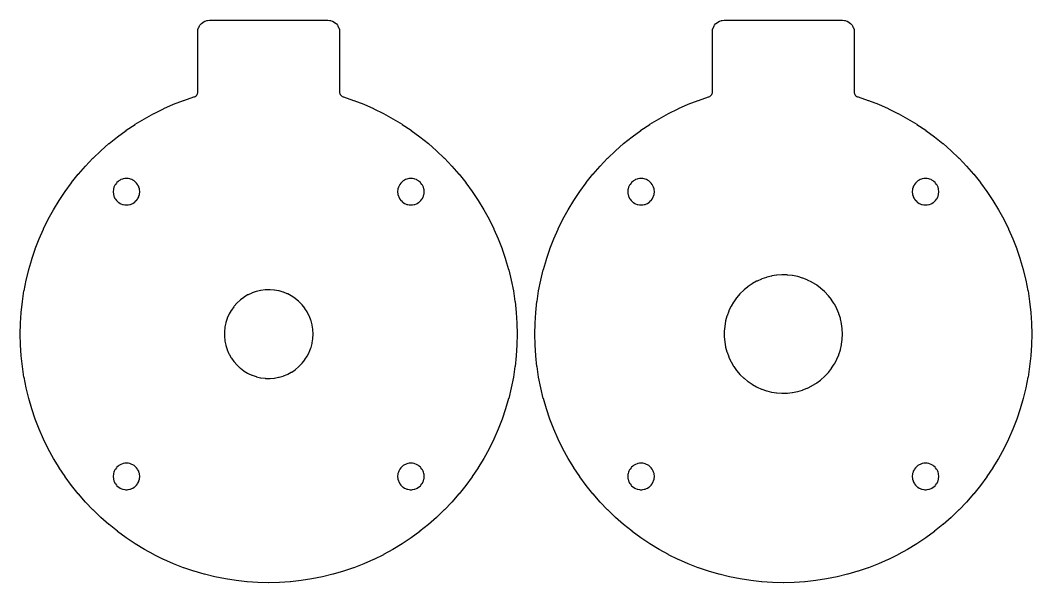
# Model space of a CAD drawing. Header units: millimetres. Extents: x 0 to 258, y 0 to 193.
# Drawn here: x 0 to 171, y 0 to 95 of the extents above; entities that cross this region are included whole.
import ezdxf

# ---------------------------------------------------------------- set-up
doc = ezdxf.new("R2010")
doc.units = ezdxf.units.MM
doc.layers.add('CUT', color=1, linetype='Continuous')

msp = doc.modelspace()

# ---------------------------------------------------------------- linework, layer by layer
at = {"layer": 'CUT'}
for points in [[(29.7141, 82.2206), (29.8266, 82.3316), (29.9152, 82.4625), (29.9762, 82.6083), (30.0074, 82.7633), (30.0075, 82.9213), (30.0017, 82.9803), (29.9998, 83.0194), (29.9998, 92.9802), (30.0017, 93.0194), (30.0344, 93.3509), (30.0496, 93.4276), (30.1406, 93.7276), (30.1706, 93.7998), (30.3183, 94.0763), (30.3618, 94.1413), (30.5607, 94.3836), (30.616, 94.439), (30.8583, 94.6378), (30.9233, 94.6813), (31.1998, 94.829), (31.2721, 94.859), (31.572, 94.95), (31.6487, 94.9652), (31.9803, 94.9979), (32.0194, 94.9998), (51.9802, 94.9998), (52.0194, 94.9979), (52.3509, 94.9652), (52.4276, 94.95), (52.7276, 94.859), (52.7998, 94.829), (53.0763, 94.6813), (53.1413, 94.6378), (53.3836, 94.439), (53.439, 94.3836), (53.6378, 94.1413), (53.6813, 94.0763), (53.829, 93.7998), (53.859, 93.7276), (53.95, 93.4276), (53.9652, 93.3509), (53.9979, 93.0194), (53.9998, 92.9802), (53.9998, 83.0194), (53.9979, 82.9803), (53.9921, 82.9213), (53.9922, 82.7633), (54.0234, 82.6083), (54.0845, 82.4625), (54.173, 82.3316), (54.2855, 82.2206), (54.4177, 82.1339), (54.5644, 82.0749), (54.6211, 82.0584), (54.6377, 82.0531), (56.3564, 81.4697), (56.3728, 81.4637), (58.0644, 80.8059), (58.0805, 80.7992), (59.7418, 80.0683), (59.7576, 80.0609), (61.3854, 79.2581), (61.4009, 79.2501), (62.9922, 78.3771), (63.0073, 78.3683), (64.5589, 77.4268), (64.5736, 77.4174), (66.0828, 76.409), (66.0971, 76.399), (67.5608, 75.3258), (67.5746, 75.3152), (68.9901, 74.1791), (69.0035, 74.1679), (70.368, 72.9712), (70.3809, 72.9594), (71.692, 71.7043), (71.7043, 71.692), (72.9594, 70.3809), (72.9712, 70.368), (74.1679, 69.0035), (74.1791, 68.9901), (75.3152, 67.5746), (75.3258, 67.5608), (76.399, 66.0971), (76.409, 66.0828), (77.4174, 64.5736), (77.4268, 64.5589), (78.3683, 63.0073), (78.3771, 62.9922), (79.2501, 61.4009), (79.2581, 61.3854), (80.0609, 59.7576), (80.0683, 59.7418), (80.7992, 58.0805), (80.8059, 58.0644), (81.4637, 56.3728), (81.4697, 56.3564), (82.0531, 54.6377), (82.0584, 54.6211), (82.5663, 52.8786), (82.5708, 52.8617), (83.0022, 51.0988), (83.0059, 51.0817), (83.36, 49.3016), (83.3631, 49.2844), (83.6392, 47.4905), (83.6414, 47.4732), (83.839, 45.669), (83.8406, 45.6516), (83.9593, 43.8405), (83.96, 43.8231), (83.9996, 42.0085), (83.9996, 41.9911), (83.96, 40.1765), (83.9593, 40.1591), (83.8406, 38.348), (83.839, 38.3306), (83.6414, 36.5264), (83.6392, 36.5091), (83.3631, 34.7152), (83.36, 34.698), (83.0059, 32.9179), (83.0022, 32.9009), (82.5708, 31.1379), (82.5663, 31.121), (82.0584, 29.3785), (82.0531, 29.3619), (81.4697, 27.6432), (81.4637, 27.6268), (80.8059, 25.9352), (80.7992, 25.9191), (80.0683, 24.2578), (80.0609, 24.242), (79.2581, 22.6142), (79.2501, 22.5987), (78.3771, 21.0075), (78.3683, 20.9923), (77.4268, 19.4407), (77.4174, 19.426), (76.409, 17.9169), (76.399, 17.9026), (75.3258, 16.4389), (75.3152, 16.425), (74.1791, 15.0095), (74.1679, 14.9962), (72.9712, 13.6316), (72.9594, 13.6187), (71.7043, 12.3076), (71.692, 12.2953), (70.3809, 11.0402), (70.368, 11.0284), (69.0035, 9.8317), (68.9901, 9.8205), (67.5746, 8.6844), (67.5608, 8.6738), (66.0971, 7.6006), (66.0828, 7.5906), (64.5736, 6.5822), (64.5589, 6.5728), (63.0073, 5.6313), (62.9922, 5.6225), (61.4009, 4.7496), (61.3854, 4.7415), (59.7576, 3.9387), (59.7418, 3.9314), (58.0805, 3.2004), (58.0644, 3.1937), (56.3728, 2.5359), (56.3564, 2.5299), (54.6377, 1.9465), (54.6211, 1.9413), (52.8786, 1.4334), (52.8617, 1.4289), (51.0988, 0.9975), (51.0817, 0.9937), (49.3016, 0.6396), (49.2844, 0.6366), (47.4905, 0.3605), (47.4732, 0.3582), (45.669, 0.1606), (45.6516, 0.1591), (43.8405, 0.0404), (43.8231, 0.0396), (42.0085, 0), (41.9911, 0), (40.1765, 0.0396), (40.1591, 0.0404), (38.348, 0.1591), (38.3306, 0.1606), (36.5264, 0.3582), (36.5091, 0.3605), (34.7152, 0.6366), (34.698, 0.6396), (32.9179, 0.9937), (32.9009, 0.9975), (31.1379, 1.4289), (31.121, 1.4334), (29.3785, 1.9413), (29.3619, 1.9465), (27.6432, 2.5299), (27.6268, 2.5359), (25.9352, 3.1937), (25.9191, 3.2004), (24.2578, 3.9314), (24.242, 3.9387), (22.6142, 4.7415), (22.5987, 4.7496), (21.0075, 5.6225), (20.9923, 5.6313), (19.4407, 6.5728), (19.426, 6.5822), (17.9169, 7.5906), (17.9026, 7.6006), (16.4389, 8.6738), (16.425, 8.6844), (15.0095, 9.8205), (14.9962, 9.8317), (13.6316, 11.0284), (13.6187, 11.0402), (12.3076, 12.2953), (12.2953, 12.3076), (11.0402, 13.6187), (11.0284, 13.6316), (9.8317, 14.9962), (9.8205, 15.0095), (8.6844, 16.425), (8.6738, 16.4389), (7.6006, 17.9026), (7.5906, 17.9169), (6.5822, 19.426), (6.5728, 19.4407), (5.6313, 20.9923), (5.6225, 21.0075), (4.7496, 22.5987), (4.7415, 22.6142), (3.9387, 24.242), (3.9314, 24.2578), (3.2004, 25.9191), (3.1937, 25.9352), (2.5359, 27.6268), (2.5299, 27.6432), (1.9465, 29.3619), (1.9413, 29.3785), (1.4334, 31.121), (1.4289, 31.1379), (0.9975, 32.9009), (0.9937, 32.9179), (0.6396, 34.698), (0.6366, 34.7152), (0.3605, 36.5091), (0.3582, 36.5264), (0.1606, 38.3306), (0.1591, 38.348), (0.0404, 40.1591), (0.0396, 40.1765), (0, 41.9911), (0, 42.0085), (0.0396, 43.8231), (0.0404, 43.8405), (0.1591, 45.6516), (0.1606, 45.669), (0.3582, 47.4732), (0.3605, 47.4905), (0.6366, 49.2844), (0.6396, 49.3016), (0.9937, 51.0817), (0.9975, 51.0988), (1.4289, 52.8617), (1.4334, 52.8786), (1.9413, 54.6211), (1.9465, 54.6377), (2.5299, 56.3564), (2.5359, 56.3728), (3.1937, 58.0644), (3.2004, 58.0805), (3.9314, 59.7418), (3.9387, 59.7576), (4.7415, 61.3854), (4.7496, 61.4009), (5.6225, 62.9922), (5.6313, 63.0073), (6.5728, 64.5589), (6.5822, 64.5736), (7.5906, 66.0828), (7.6006, 66.0971), (8.6738, 67.5608), (8.6844, 67.5746), (9.8205, 68.9901), (9.8317, 69.0035), (11.0284, 70.368), (11.0402, 70.3809), (12.2953, 71.692), (12.3076, 71.7043), (13.6187, 72.9594), (13.6316, 72.9712), (14.9962, 74.1679), (15.0095, 74.1791), (16.425, 75.3152), (16.4389, 75.3258), (17.9026, 76.399), (17.9169, 76.409), (19.426, 77.4174), (19.4407, 77.4268), (20.9923, 78.3683), (21.0075, 78.3771), (22.5987, 79.2501), (22.6142, 79.2581), (24.242, 80.0609), (24.2578, 80.0683), (25.9191, 80.7992), (25.9352, 80.8059), (27.6268, 81.4637), (27.6432, 81.4697), (29.3619, 82.0531), (29.3785, 82.0584), (29.4353, 82.0749), (29.5819, 82.1339)], [(116.8262, 82.3316), (116.9148, 82.4625), (116.9758, 82.6083), (117.007, 82.7633), (117.0072, 82.9213), (117.0014, 82.9803), (116.9994, 83.0194), (116.9994, 92.9802), (117.0014, 93.0194), (117.034, 93.3509), (117.0493, 93.4276), (117.1403, 93.7276), (117.1702, 93.7998), (117.318, 94.0763), (117.3614, 94.1413), (117.5603, 94.3836), (117.6156, 94.439), (117.8579, 94.6378), (117.9229, 94.6813), (118.1994, 94.829), (118.2717, 94.859), (118.5716, 94.95), (118.6484, 94.9652), (118.9799, 94.9979), (119.0191, 94.9998), (138.9798, 94.9998), (139.019, 94.9979), (139.3505, 94.9652), (139.4272, 94.95), (139.7272, 94.859), (139.7995, 94.829), (140.0759, 94.6813), (140.1409, 94.6378), (140.3833, 94.439), (140.4386, 94.3836), (140.6374, 94.1413), (140.6809, 94.0763), (140.8287, 93.7998), (140.8586, 93.7276), (140.9496, 93.4276), (140.9649, 93.3509), (140.9975, 93.0194), (140.9994, 92.9802), (140.9994, 83.0194), (140.9975, 82.9803), (140.9917, 82.9213), (140.9918, 82.7633), (141.023, 82.6083), (141.0841, 82.4625), (141.1726, 82.3316), (141.2852, 82.2206), (141.4173, 82.1339), (141.564, 82.0749), (141.6207, 82.0584), (141.6373, 82.0531), (143.356, 81.4697), (143.3724, 81.4637), (145.064, 80.8059), (145.0801, 80.7992), (146.7414, 80.0683), (146.7572, 80.0609), (148.385, 79.2581), (148.4005, 79.2501), (149.9918, 78.3771), (150.0069, 78.3683), (151.5586, 77.4268), (151.5733, 77.4174), (153.0824, 76.409), (153.0967, 76.399), (154.5604, 75.3258), (154.5742, 75.3152), (155.9897, 74.1791), (156.0031, 74.1679), (157.3677, 72.9712), (157.3805, 72.9594), (158.6916, 71.7043), (158.7039, 71.692), (159.959, 70.3809), (159.9708, 70.368), (161.1675, 69.0035), (161.1788, 68.9901), (162.3148, 67.5746), (162.3254, 67.5608), (163.3987, 66.0971), (163.4087, 66.0828), (164.417, 64.5736), (164.4264, 64.5589), (165.368, 63.0073), (165.3767, 62.9922), (166.2497, 61.4009), (166.2577, 61.3854), (167.0605, 59.7576), (167.0679, 59.7418), (167.7989, 58.0805), (167.8055, 58.0644), (168.4634, 56.3728), (168.4693, 56.3564), (169.0527, 54.6377), (169.058, 54.6211), (169.5659, 52.8786), (169.5704, 52.8617), (170.0018, 51.0988), (170.0056, 51.0817), (170.3597, 49.3016), (170.3627, 49.2844), (170.6388, 47.4905), (170.6411, 47.4732), (170.8387, 45.669), (170.8402, 45.6516), (170.9589, 43.8405), (170.9596, 43.8231), (170.9992, 42.0085), (170.9992, 41.9911), (170.9596, 40.1765), (170.9589, 40.1591), (170.8402, 38.348), (170.8387, 38.3306), (170.6411, 36.5264), (170.6388, 36.5091), (170.3627, 34.7152), (170.3597, 34.698), (170.0056, 32.9179), (170.0018, 32.9009), (169.5704, 31.1379), (169.5659, 31.121), (169.058, 29.3785), (169.0527, 29.3619), (168.4693, 27.6432), (168.4634, 27.6268), (167.8055, 25.9352), (167.7989, 25.9191), (167.0679, 24.2578), (167.0605, 24.242), (166.2577, 22.6142), (166.2497, 22.5987), (165.3767, 21.0075), (165.368, 20.9923), (164.4264, 19.4407), (164.417, 19.426), (163.4087, 17.9169), (163.3987, 17.9026), (162.3254, 16.4389), (162.3148, 16.425), (161.1788, 15.0095), (161.1675, 14.9962), (159.9708, 13.6316), (159.959, 13.6187), (158.7039, 12.3076), (158.6916, 12.2953), (157.3805, 11.0402), (157.3677, 11.0284), (156.0031, 9.8317), (155.9897, 9.8205), (154.5742, 8.6844), (154.5604, 8.6738), (153.0967, 7.6006), (153.0824, 7.5906), (151.5733, 6.5822), (151.5586, 6.5728), (150.0069, 5.6313), (149.9918, 5.6225), (148.4005, 4.7496), (148.385, 4.7415), (146.7572, 3.9387), (146.7414, 3.9314), (145.0801, 3.2004), (145.064, 3.1937), (143.3724, 2.5359), (143.356, 2.5299), (141.6373, 1.9465), (141.6207, 1.9413), (139.8782, 1.4334), (139.8614, 1.4289), (138.0984, 0.9975), (138.0813, 0.9937), (136.3012, 0.6396), (136.284, 0.6366), (134.4902, 0.3605), (134.4729, 0.3582), (132.6686, 0.1606), (132.6513, 0.1591), (130.8402, 0.0404), (130.8227, 0.0396), (129.0082, 0), (128.9907, 0), (127.1761, 0.0396), (127.1587, 0.0404), (125.3476, 0.1591), (125.3302, 0.1606), (123.526, 0.3582), (123.5087, 0.3605), (121.7148, 0.6366), (121.6976, 0.6396), (119.9175, 0.9937), (119.9005, 0.9975), (118.1375, 1.4289), (118.1207, 1.4334), (116.3782, 1.9413), (116.3615, 1.9465), (114.6428, 2.5299), (114.6264, 2.5359), (112.9349, 3.1937), (112.9187, 3.2004), (111.2574, 3.9314), (111.2416, 3.9387), (109.6138, 4.7415), (109.5983, 4.7496), (108.0071, 5.6225), (107.992, 5.6313), (106.4403, 6.5728), (106.4256, 6.5822), (104.9165, 7.5906), (104.9022, 7.6006), (103.4385, 8.6738), (103.4246, 8.6844), (102.0092, 9.8205), (101.9958, 9.8317), (100.6312, 11.0284), (100.6183, 11.0402), (99.3072, 12.2953), (99.2949, 12.3076), (98.0398, 13.6187), (98.028, 13.6316), (96.8313, 14.9962), (96.8201, 15.0095), (95.6841, 16.425), (95.6734, 16.4389), (94.6002, 17.9026), (94.5902, 17.9169), (93.5818, 19.426), (93.5725, 19.4407), (92.6309, 20.9923), (92.6222, 21.0075), (91.7492, 22.5987), (91.7411, 22.6142), (90.9384, 24.242), (90.931, 24.2578), (90.2, 25.9191), (90.1933, 25.9352), (89.5355, 27.6268), (89.5295, 27.6432), (88.9461, 29.3619), (88.9409, 29.3785), (88.433, 31.121), (88.4285, 31.1379), (87.9971, 32.9009), (87.9933, 32.9179), (87.6392, 34.698), (87.6362, 34.7152), (87.3601, 36.5091), (87.3578, 36.5264), (87.1602, 38.3306), (87.1587, 38.348), (87.04, 40.1591), (87.0392, 40.1765), (86.9996, 41.9911), (86.9996, 42.0085), (87.0392, 43.8231), (87.04, 43.8405), (87.1587, 45.6516), (87.1602, 45.669), (87.3578, 47.4732), (87.3601, 47.4905), (87.6362, 49.2844), (87.6392, 49.3016), (87.9933, 51.0817), (87.9971, 51.0988), (88.4285, 52.8617), (88.433, 52.8786), (88.9409, 54.6211), (88.9461, 54.6377), (89.5295, 56.3564), (89.5355, 56.3728), (90.1933, 58.0644), (90.2, 58.0805), (90.931, 59.7418), (90.9384, 59.7576), (91.7411, 61.3854), (91.7492, 61.4009), (92.6222, 62.9922), (92.6309, 63.0073), (93.5725, 64.5589), (93.5818, 64.5736), (94.5902, 66.0828), (94.6002, 66.0971), (95.6734, 67.5608), (95.6841, 67.5746), (96.8201, 68.9901), (96.8313, 69.0035), (98.028, 70.368), (98.0398, 70.3809), (99.2949, 71.692), (99.3072, 71.7043), (100.6183, 72.9594), (100.6312, 72.9712), (101.9958, 74.1679), (102.0092, 74.1791), (103.4246, 75.3152), (103.4385, 75.3258), (104.9022, 76.399), (104.9165, 76.409), (106.4256, 77.4174), (106.4403, 77.4268), (107.992, 78.3683), (108.0071, 78.3771), (109.5983, 79.2501), (109.6138, 79.2581), (111.2416, 80.0609), (111.2574, 80.0683), (112.9187, 80.7992), (112.9349, 80.8059), (114.6264, 81.4637), (114.6428, 81.4697), (116.3615, 82.0531), (116.3782, 82.0584), (116.4349, 82.0749), (116.5815, 82.1339), (116.7137, 82.2206)], [(19.6656, 67.4981), (19.5662, 67.6072), (19.3689, 67.787), (19.2511, 67.876), (19.0241, 68.0165), (18.892, 68.0823), (18.643, 68.1788), (18.5011, 68.2192), (18.2387, 68.2682), (18.0917, 68.2818), (17.8247, 68.2818), (17.6777, 68.2682), (17.4153, 68.2192), (17.2733, 68.1788), (17.0244, 68.0823), (16.8922, 68.0165), (16.6653, 67.876), (16.5475, 67.787), (16.3502, 67.6072), (16.2507, 67.4981), (16.0899, 67.2851), (16.0121, 67.1596), (15.8932, 66.9206), (15.8398, 66.7829), (15.7668, 66.5262), (15.7396, 66.3811), (15.715, 66.1153), (15.715, 65.9676), (15.7396, 65.7018), (15.7668, 65.5567), (15.8398, 65.2999), (15.8932, 65.1623), (16.0121, 64.9233), (16.0899, 64.7978), (16.2507, 64.5848), (16.3502, 64.4757), (16.5475, 64.2958), (16.6653, 64.2069), (16.8922, 64.0663), (17.0244, 64.0005), (17.2733, 63.9041), (17.4153, 63.8637), (17.6777, 63.8147), (17.8247, 63.801), (18.0917, 63.801), (18.2387, 63.8147), (18.5011, 63.8637), (18.643, 63.9041), (18.892, 64.0005), (19.0241, 64.0663), (19.2511, 64.2069), (19.3689, 64.2958), (19.5662, 64.4757), (19.6656, 64.5848), (19.8265, 64.7978), (19.9042, 64.9233), (20.0232, 65.1623), (20.0765, 65.2999), (20.1496, 65.5567), (20.1767, 65.7018), (20.2013, 65.9676), (20.2013, 66.1153), (20.1767, 66.3811), (20.1496, 66.5262), (20.0765, 66.7829), (20.0232, 66.9206), (19.9042, 67.1596), (19.8265, 67.2851)], [(67.4522, 67.787), (67.3343, 67.876), (67.1074, 68.0165), (66.9752, 68.0823), (66.7263, 68.1788), (66.5843, 68.2192), (66.3219, 68.2682), (66.1749, 68.2818), (65.908, 68.2818), (65.761, 68.2682), (65.4986, 68.2192), (65.3566, 68.1788), (65.1077, 68.0823), (64.9755, 68.0165), (64.7485, 67.876), (64.6307, 67.787), (64.4335, 67.6072), (64.334, 67.4981), (64.1731, 67.2851), (64.0954, 67.1596), (63.9764, 66.9206), (63.9231, 66.7829), (63.85, 66.5262), (63.8229, 66.3811), (63.7983, 66.1153), (63.7983, 65.9676), (63.8229, 65.7018), (63.85, 65.5567), (63.9231, 65.2999), (63.9764, 65.1623), (64.0954, 64.9233), (64.1731, 64.7978), (64.334, 64.5848), (64.4335, 64.4757), (64.6307, 64.2958), (64.7485, 64.2069), (64.9755, 64.0663), (65.1077, 64.0005), (65.3566, 63.9041), (65.4986, 63.8637), (65.761, 63.8147), (65.908, 63.801), (66.1749, 63.801), (66.3219, 63.8147), (66.5843, 63.8637), (66.7263, 63.9041), (66.9752, 64.0005), (67.1074, 64.0663), (67.3343, 64.2069), (67.4522, 64.2958), (67.6494, 64.4757), (67.7489, 64.5848), (67.9098, 64.7978), (67.9875, 64.9233), (68.1065, 65.1623), (68.1598, 65.2999), (68.2328, 65.5567), (68.26, 65.7018), (68.2846, 65.9676), (68.2846, 66.1153), (68.26, 66.3811), (68.2328, 66.5262), (68.1598, 66.7829), (68.1065, 66.9206), (67.9875, 67.1596), (67.9098, 67.2851), (67.7489, 67.4981), (67.6494, 67.6072)], [(106.5658, 67.6072), (106.3685, 67.787), (106.2507, 67.876), (106.0237, 68.0165), (105.8916, 68.0823), (105.6427, 68.1788), (105.5007, 68.2192), (105.2383, 68.2682), (105.0913, 68.2818), (104.8243, 68.2818), (104.6773, 68.2682), (104.4149, 68.2192), (104.2729, 68.1788), (104.024, 68.0823), (103.8919, 68.0165), (103.6649, 67.876), (103.5471, 67.787), (103.3498, 67.6072), (103.2504, 67.4981), (103.0895, 67.2851), (103.0118, 67.1596), (102.8928, 66.9206), (102.8394, 66.7829), (102.7664, 66.5262), (102.7393, 66.3811), (102.7146, 66.1153), (102.7146, 65.9676), (102.7393, 65.7018), (102.7664, 65.5567), (102.8394, 65.2999), (102.8928, 65.1623), (103.0118, 64.9233), (103.0895, 64.7978), (103.2504, 64.5848), (103.3498, 64.4757), (103.5471, 64.2958), (103.6649, 64.2069), (103.8919, 64.0663), (104.024, 64.0005), (104.2729, 63.9041), (104.4149, 63.8637), (104.6773, 63.8147), (104.8243, 63.801), (105.0913, 63.801), (105.2383, 63.8147), (105.5007, 63.8637), (105.6427, 63.9041), (105.8916, 64.0005), (106.0237, 64.0663), (106.2507, 64.2069), (106.3685, 64.2958), (106.5658, 64.4757), (106.6652, 64.5848), (106.8261, 64.7978), (106.9038, 64.9233), (107.0228, 65.1623), (107.0761, 65.2999), (107.1492, 65.5567), (107.1763, 65.7018), (107.201, 65.9676), (107.201, 66.1153), (107.1763, 66.3811), (107.1492, 66.5262), (107.0761, 66.7829), (107.0228, 66.9206), (106.9038, 67.1596), (106.8261, 67.2851), (106.6652, 67.4981)], [(154.334, 67.876), (154.107, 68.0165), (153.9748, 68.0823), (153.7259, 68.1788), (153.5839, 68.2192), (153.3215, 68.2682), (153.1745, 68.2818), (152.9076, 68.2818), (152.7606, 68.2682), (152.4982, 68.2192), (152.3562, 68.1788), (152.1073, 68.0823), (151.9751, 68.0165), (151.7482, 67.876), (151.6303, 67.787), (151.4331, 67.6072), (151.3336, 67.4981), (151.1727, 67.2851), (151.095, 67.1596), (150.976, 66.9206), (150.9227, 66.7829), (150.8497, 66.5262), (150.8225, 66.3811), (150.7979, 66.1153), (150.7979, 65.9676), (150.8225, 65.7018), (150.8497, 65.5567), (150.9227, 65.2999), (150.976, 65.1623), (151.095, 64.9233), (151.1727, 64.7978), (151.3336, 64.5848), (151.4331, 64.4757), (151.6303, 64.2958), (151.7482, 64.2069), (151.9751, 64.0663), (152.1073, 64.0005), (152.3562, 63.9041), (152.4982, 63.8637), (152.7606, 63.8147), (152.9076, 63.801), (153.1745, 63.801), (153.3215, 63.8147), (153.5839, 63.8637), (153.7259, 63.9041), (153.9748, 64.0005), (154.107, 64.0663), (154.334, 64.2069), (154.4518, 64.2958), (154.649, 64.4757), (154.7485, 64.5848), (154.9094, 64.7978), (154.9871, 64.9233), (155.1061, 65.1623), (155.1594, 65.2999), (155.2325, 65.5567), (155.2596, 65.7018), (155.2842, 65.9676), (155.2842, 66.1153), (155.2596, 66.3811), (155.2325, 66.5262), (155.1594, 66.7829), (155.1061, 66.9206), (154.9871, 67.1596), (154.9094, 67.2851), (154.7485, 67.4981), (154.649, 67.6072), (154.4518, 67.787)], [(137.6033, 47.0933), (137.1606, 47.7761), (137.1195, 47.8337), (136.6181, 48.4748), (136.5721, 48.5286), (136.016, 49.1228), (135.9655, 49.1723), (135.3591, 49.7151), (135.3043, 49.7599), (134.6523, 50.2469), (134.5938, 50.2867), (133.9013, 50.7143), (133.8395, 50.7487), (133.1119, 51.1134), (133.0473, 51.1423), (132.2904, 51.4412), (132.2235, 51.4642), (131.4431, 51.6951), (131.3744, 51.7121), (130.5766, 51.8731), (130.5067, 51.884), (129.6979, 51.9739), (129.6272, 51.9786), (128.8136, 51.9966), (128.7429, 51.995), (127.9308, 51.941), (127.8605, 51.9332), (127.0564, 51.8077), (126.987, 51.7937), (126.1972, 51.5976), (126.1293, 51.5775), (125.3599, 51.3124), (125.2941, 51.2864), (124.5511, 50.9543), (124.4878, 50.9226), (123.7771, 50.5261), (123.7169, 50.4889), (123.044, 50.0312), (122.9873, 49.9888), (122.3575, 49.4734), (122.3048, 49.4262), (121.723, 48.8571), (121.6746, 48.8055), (121.1454, 48.1872), (121.1018, 48.1315), (120.6293, 47.4689), (120.5908, 47.4095), (120.1787, 46.7077), (120.1456, 46.6451), (119.7971, 45.9097), (119.7697, 45.8445), (119.4876, 45.0811), (119.466, 45.0137), (119.2525, 44.2284), (119.2369, 44.1593), (119.0936, 43.3582), (119.0843, 43.2881), (119.0123, 42.4774), (119.0092, 42.4067), (119.0092, 41.5929), (119.0123, 41.5222), (119.0843, 40.7116), (119.0936, 40.6414), (119.2369, 39.8403), (119.2525, 39.7712), (119.466, 38.9859), (119.4876, 38.9185), (119.7697, 38.1552), (119.7971, 38.0899), (120.1456, 37.3545), (120.1787, 37.2919), (120.5908, 36.5901), (120.6293, 36.5308), (121.1018, 35.8682), (121.1454, 35.8124), (121.6746, 35.1942), (121.723, 35.1425), (122.3048, 34.5734), (122.3575, 34.5262), (122.9873, 34.0108), (123.044, 33.9685), (123.7169, 33.5107), (123.7771, 33.4735), (124.4878, 33.0771), (124.5511, 33.0454), (125.2941, 32.7132), (125.3599, 32.6873), (126.1293, 32.4221), (126.1972, 32.402), (126.987, 32.2059), (127.0564, 32.1919), (127.8605, 32.0664), (127.9308, 32.0586), (128.7429, 32.0046), (128.8136, 32.003), (129.6272, 32.021), (129.6979, 32.0257), (130.5067, 32.1156), (130.5766, 32.1265), (131.3744, 32.2875), (131.4431, 32.3045), (132.2235, 32.5354), (132.2904, 32.5584), (133.0473, 32.8574), (133.1119, 32.8862), (133.8395, 33.2509), (133.9013, 33.2854), (134.5938, 33.7129), (134.6523, 33.7527), (135.3043, 34.2397), (135.3591, 34.2846), (135.9655, 34.8273), (136.016, 34.8768), (136.5721, 35.4711), (136.6181, 35.5248), (137.1195, 36.1659), (137.1606, 36.2235), (137.6033, 36.9064), (137.6391, 36.9674), (138.0198, 37.6867), (138.0501, 37.7507), (138.3657, 38.5008), (138.3902, 38.5672), (138.6383, 39.3423), (138.6569, 39.4106), (138.8354, 40.2046), (138.8479, 40.2742), (138.9556, 41.0809), (138.9619, 41.1514), (138.9979, 41.9644), (138.9979, 42.0352), (138.9619, 42.8482), (138.9556, 42.9187), (138.8479, 43.7254), (138.8354, 43.7951), (138.6569, 44.589), (138.6383, 44.6573), (138.3902, 45.4324), (138.3657, 45.4988), (138.0501, 46.249), (138.0198, 46.3129), (137.6391, 47.0322)], [(48.1347, 46.3107), (48.0869, 46.3778), (47.6589, 46.9186), (47.6045, 46.9805), (47.1231, 47.4744), (47.0627, 47.5304), (46.5331, 47.9722), (46.4672, 48.0216), (45.895, 48.4066), (45.8244, 48.4491), (45.2156, 48.7732), (45.141, 48.8081), (44.5021, 49.0679), (44.4243, 49.095), (43.7621, 49.2878), (43.6819, 49.3067), (43.0034, 49.4303), (42.9217, 49.4409), (42.234, 49.4941), (42.1517, 49.4963), (41.4622, 49.4785), (41.3801, 49.4721), (40.6961, 49.3836), (40.6151, 49.3688), (39.9438, 49.2104), (39.8647, 49.1874), (39.2133, 48.9608), (39.137, 48.9298), (38.5123, 48.6374), (38.4396, 48.5987), (37.8483, 48.2436), (37.78, 48.1976), (37.2283, 47.7837), (37.1651, 47.7309), (36.6589, 47.2624), (36.6014, 47.2034), (36.1461, 46.6854), (36.095, 46.6208), (35.6954, 46.0586), (35.6512, 45.9891), (35.3115, 45.3889), (35.2746, 45.3152), (34.9984, 44.6832), (34.9694, 44.6062), (34.7596, 43.9491), (34.7387, 43.8695), (34.5976, 43.1944), (34.5849, 43.113), (34.514, 42.4269), (34.5098, 42.3447), (34.5098, 41.655), (34.514, 41.5727), (34.5849, 40.8866), (34.5976, 40.8053), (34.7387, 40.1301), (34.7596, 40.0505), (34.9694, 39.3935), (34.9984, 39.3164), (35.2746, 38.6844), (35.3115, 38.6107), (35.6512, 38.0105), (35.6954, 37.941), (36.095, 37.3788), (36.1461, 37.3143), (36.6014, 36.7962), (36.6589, 36.7372), (37.1651, 36.2687), (37.2283, 36.216), (37.78, 35.802), (37.8483, 35.756), (38.4396, 35.4009), (38.5123, 35.3622), (39.137, 35.0699), (39.2133, 35.0388), (39.8647, 34.8122), (39.9438, 34.7892), (40.6151, 34.6308), (40.6961, 34.616), (41.3801, 34.5275), (41.4622, 34.5211), (42.1517, 34.5034), (42.234, 34.5055), (42.9217, 34.5587), (43.0034, 34.5693), (43.6819, 34.6929), (43.7621, 34.7119), (44.4243, 34.9046), (44.5021, 34.9317), (45.141, 35.1915), (45.2156, 35.2264), (45.8244, 35.5506), (45.895, 35.593), (46.4672, 35.978), (46.5331, 36.0274), (47.0627, 36.4693), (47.1231, 36.5252), (47.6045, 37.0191), (47.6589, 37.081), (48.0869, 37.6218), (48.1347, 37.6889), (48.5048, 38.2709), (48.5454, 38.3426), (48.8537, 38.9595), (48.8867, 39.035), (49.13, 39.6804), (49.1551, 39.7588), (49.3307, 40.4258), (49.3476, 40.5064), (49.4537, 41.1879), (49.4622, 41.2698), (49.4977, 41.9586), (49.4977, 42.041), (49.4622, 42.7298), (49.4537, 42.8117), (49.3476, 43.4932), (49.3307, 43.5738), (49.1551, 44.2408), (49.13, 44.3193), (48.8867, 44.9646), (48.8537, 45.0401), (48.5454, 45.657), (48.5048, 45.7287)], [(19.9042, 19.0763), (19.8265, 19.2018), (19.6656, 19.4148), (19.5662, 19.5239), (19.3689, 19.7038), (19.2511, 19.7927), (19.0241, 19.9333), (18.892, 19.9991), (18.643, 20.0955), (18.5011, 20.1359), (18.2387, 20.185), (18.0917, 20.1986), (17.8247, 20.1986), (17.6777, 20.185), (17.4153, 20.1359), (17.2733, 20.0955), (17.0244, 19.9991), (16.8922, 19.9333), (16.6653, 19.7927), (16.5475, 19.7038), (16.3502, 19.5239), (16.2507, 19.4148), (16.0899, 19.2018), (16.0121, 19.0763), (15.8932, 18.8373), (15.8398, 18.6997), (15.7668, 18.4429), (15.7396, 18.2978), (15.715, 18.032), (15.715, 17.8844), (15.7396, 17.6186), (15.7668, 17.4734), (15.8398, 17.2167), (15.8932, 17.079), (16.0121, 16.8401), (16.0899, 16.7145), (16.2507, 16.5015), (16.3502, 16.3924), (16.5475, 16.2126), (16.6653, 16.1236), (16.8922, 15.9831), (17.0244, 15.9173), (17.2733, 15.8209), (17.4153, 15.7804), (17.6777, 15.7314), (17.8247, 15.7178), (18.0917, 15.7178), (18.2387, 15.7314), (18.5011, 15.7804), (18.643, 15.8209), (18.892, 15.9173), (19.0241, 15.9831), (19.2511, 16.1236), (19.3689, 16.2126), (19.5662, 16.3924), (19.6656, 16.5015), (19.8265, 16.7145), (19.9042, 16.8401), (20.0232, 17.079), (20.0765, 17.2167), (20.1496, 17.4734), (20.1767, 17.6186), (20.2013, 17.8844), (20.2013, 18.032), (20.1767, 18.2978), (20.1496, 18.4429), (20.0765, 18.6997), (20.0232, 18.8373)], [(68.1598, 18.6997), (68.1065, 18.8373), (67.9875, 19.0763), (67.9098, 19.2018), (67.7489, 19.4148), (67.6494, 19.5239), (67.4522, 19.7038), (67.3343, 19.7927), (67.1074, 19.9333), (66.9752, 19.9991), (66.7263, 20.0955), (66.5843, 20.1359), (66.3219, 20.185), (66.1749, 20.1986), (65.908, 20.1986), (65.761, 20.185), (65.4986, 20.1359), (65.3566, 20.0955), (65.1077, 19.9991), (64.9755, 19.9333), (64.7485, 19.7927), (64.6307, 19.7038), (64.4335, 19.5239), (64.334, 19.4148), (64.1731, 19.2018), (64.0954, 19.0763), (63.9764, 18.8373), (63.9231, 18.6997), (63.85, 18.4429), (63.8229, 18.2978), (63.7983, 18.032), (63.7983, 17.8844), (63.8229, 17.6186), (63.85, 17.4734), (63.9231, 17.2167), (63.9764, 17.079), (64.0954, 16.8401), (64.1731, 16.7145), (64.334, 16.5015), (64.4335, 16.3924), (64.6307, 16.2126), (64.7485, 16.1236), (64.9755, 15.9831), (65.1077, 15.9173), (65.3566, 15.8209), (65.4986, 15.7804), (65.761, 15.7314), (65.908, 15.7178), (66.1749, 15.7178), (66.3219, 15.7314), (66.5843, 15.7804), (66.7263, 15.8209), (66.9752, 15.9173), (67.1074, 15.9831), (67.3343, 16.1236), (67.4522, 16.2126), (67.6494, 16.3924), (67.7489, 16.5015), (67.9098, 16.7145), (67.9875, 16.8401), (68.1065, 17.079), (68.1598, 17.2167), (68.2328, 17.4734), (68.26, 17.6186), (68.2846, 17.8844), (68.2846, 18.032), (68.26, 18.2978), (68.2328, 18.4429)], [(106.8261, 19.2018), (106.6652, 19.4148), (106.5658, 19.5239), (106.3685, 19.7038), (106.2507, 19.7927), (106.0237, 19.9333), (105.8916, 19.9991), (105.6427, 20.0955), (105.5007, 20.1359), (105.2383, 20.185), (105.0913, 20.1986), (104.8243, 20.1986), (104.6773, 20.185), (104.4149, 20.1359), (104.2729, 20.0955), (104.024, 19.9991), (103.8919, 19.9333), (103.6649, 19.7927), (103.5471, 19.7038), (103.3498, 19.5239), (103.2504, 19.4148), (103.0895, 19.2018), (103.0118, 19.0763), (102.8928, 18.8373), (102.8394, 18.6997), (102.7664, 18.4429), (102.7393, 18.2978), (102.7146, 18.032), (102.7146, 17.8844), (102.7393, 17.6186), (102.7664, 17.4734), (102.8394, 17.2167), (102.8928, 17.079), (103.0118, 16.8401), (103.0895, 16.7145), (103.2504, 16.5015), (103.3498, 16.3924), (103.5471, 16.2126), (103.6649, 16.1236), (103.8919, 15.9831), (104.024, 15.9173), (104.2729, 15.8209), (104.4149, 15.7804), (104.6773, 15.7314), (104.8243, 15.7178), (105.0913, 15.7178), (105.2383, 15.7314), (105.5007, 15.7804), (105.6427, 15.8209), (105.8916, 15.9173), (106.0237, 15.9831), (106.2507, 16.1236), (106.3685, 16.2126), (106.5658, 16.3924), (106.6652, 16.5015), (106.8261, 16.7145), (106.9038, 16.8401), (107.0228, 17.079), (107.0761, 17.2167), (107.1492, 17.4734), (107.1763, 17.6186), (107.201, 17.8844), (107.201, 18.032), (107.1763, 18.2978), (107.1492, 18.4429), (107.0761, 18.6997), (107.0228, 18.8373), (106.9038, 19.0763)], [(155.1061, 18.8373), (154.9871, 19.0763), (154.9094, 19.2018), (154.7485, 19.4148), (154.649, 19.5239), (154.4518, 19.7038), (154.334, 19.7927), (154.107, 19.9333), (153.9748, 19.9991), (153.7259, 20.0955), (153.5839, 20.1359), (153.3215, 20.185), (153.1745, 20.1986), (152.9076, 20.1986), (152.7606, 20.185), (152.4982, 20.1359), (152.3562, 20.0955), (152.1073, 19.9991), (151.9751, 19.9333), (151.7482, 19.7927), (151.6303, 19.7038), (151.4331, 19.5239), (151.3336, 19.4148), (151.1727, 19.2018), (151.095, 19.0763), (150.976, 18.8373), (150.9227, 18.6997), (150.8497, 18.4429), (150.8225, 18.2978), (150.7979, 18.032), (150.7979, 17.8844), (150.8225, 17.6186), (150.8497, 17.4734), (150.9227, 17.2167), (150.976, 17.079), (151.095, 16.8401), (151.1727, 16.7145), (151.3336, 16.5015), (151.4331, 16.3924), (151.6303, 16.2126), (151.7482, 16.1236), (151.9751, 15.9831), (152.1073, 15.9173), (152.3562, 15.8209), (152.4982, 15.7804), (152.7606, 15.7314), (152.9076, 15.7178), (153.1745, 15.7178), (153.3215, 15.7314), (153.5839, 15.7804), (153.7259, 15.8209), (153.9748, 15.9173), (154.107, 15.9831), (154.334, 16.1236), (154.4518, 16.2126), (154.649, 16.3924), (154.7485, 16.5015), (154.9094, 16.7145), (154.9871, 16.8401), (155.1061, 17.079), (155.1594, 17.2167), (155.2325, 17.4734), (155.2596, 17.6186), (155.2842, 17.8844), (155.2842, 18.032), (155.2596, 18.2978), (155.2325, 18.4429), (155.1594, 18.6997)]]:
    msp.add_lwpolyline(points, close=True, dxfattribs=at)

doc.saveas('drawing.dxf')
